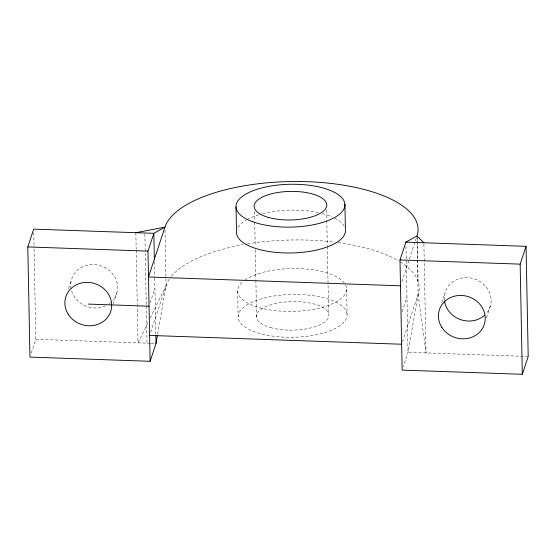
<?xml version="1.0" encoding="UTF-8"?>
<svg xmlns="http://www.w3.org/2000/svg" width="556" height="556" viewBox="0 0 556 556"><rect width="100%" height="100%" fill="white"/><g stroke="black" fill="none" stroke-linecap="round" stroke-linejoin="round"><path stroke-width="0.42" stroke-dasharray="2.78 2.08" d="M157.64 334.121L166.098 285.569L165.007 229.725M417.459 260.013L418.126 294.374L408.034 352.295L403.218 366.863M31.296 353.046L35.841 339.292L34.027 246.475M68.513 288.779L71.46 279.876M113.139 304.021L116.885 292.692M150.113 302.971L154.929 288.404M150.683 332.182L166.098 285.569A127.109 49.998 -1.1 0 1 170.887 276.964M401.835 281.76L409.105 259.784M409.376 258.964L415.082 241.707M415.353 240.887L416.986 235.952L417.438 259.152M402.141 311.784L406.957 297.217M402.447 341.801L418.126 294.374A127.109 49.998 -1.1 0 0 399.493 261.445M441.791 302.645L445.002 292.936M486.417 317.886L490.434 305.744M147.875 322.73L138.006 342.857L137.276 305.557M150.155 318.088L166.098 285.569M35.841 339.292L150.28 343.288M151.1 343.316L156.007 343.49M528.2 356.5L408.034 352.295L405.95 245.585M418.126 294.374L426.035 352.928L423.88 242.763M417.243 237.509L417.313 240.943M417.327 241.804L417.667 258.985M417.681 259.847L418.105 281.322M346.583 289.057L347.09 314.925A54.474 21.427 -1.1 0 1 265.427 334.865A54.474 21.427 -1.1 0 1 265.351 297.745A54.474 21.427 -1.1 0 1 347.09 314.925M326.601 210.147L326.782 219.69M326.803 220.558L327.296 245.71M327.31 246.579L328.617 313.375M254.537 211.621L254.724 221.163M254.738 222.032L255.218 246.315M255.28 249.79L255.857 279.279M255.878 280.148L256.622 318.317M237.648 290.892L238.156 316.76M154.408 261.772L154.714 277.235M154.728 278.097L155.819 334.003M144.866 233.874L146.256 305.008M146.277 305.876L147.006 343.177M135.852 232.693L136.171 249.178M136.192 250.047L137.256 304.695M33.756 232.596L34.013 245.606M171.456 276.262A127.109 49.998 -1.1 0 1 243.389 244.598M247.427 243.903A127.109 49.998 -1.1 0 1 334.969 242.187M338.243 242.618A127.109 49.998 -1.1 0 1 398.708 260.979M345.623 285.082A54.474 21.427 -1.1 0 1 285.388 311.353A54.474 21.427 -1.1 0 1 242.736 281.746M244.925 280.05A54.474 21.427 -1.1 0 1 298.398 268.583A54.474 21.427 -1.1 0 1 344.282 282.955M238.051 227.355A54.474 21.427 -1.1 0 1 246.322 220.016M247.017 219.62A54.474 21.427 -1.1 0 1 260.959 214.164M262.668 213.712A54.474 21.427 -1.1 0 1 318.88 212.684M322.306 213.504A54.474 21.427 -1.1 0 1 331.876 216.729M334.872 218.14A54.474 21.427 -1.1 0 1 344.24 226.202M71.092 288.71A23.609 21.496 18.3 0 1 99.823 265.532A23.609 21.496 18.3 0 1 112.736 300.455M110.408 302.742A23.609 21.496 18.3 0 1 109.094 303.757M105.487 305.849A23.609 21.496 18.3 0 1 71.258 289.516M444.411 300.136A23.609 21.496 18.3 0 1 474.636 278.987A23.609 21.496 18.3 0 1 485.729 314.119M270.536 327.553A36.314 14.282 -1.1 0 0 328.624 317.101A36.314 14.282 -1.1 0 0 278.695 302.881A36.314 14.282 -1.1 0 0 270.536 327.553"/><path stroke-width="0.83" d="M423.88 242.763L416.986 235.952A127.109 49.998 -1.1 0 0 307.461 181.701A127.109 49.998 -1.1 0 0 164.958 227.147L153.852 233.325L33.687 229.128L27.8 246.927L29.954 357.091L150.12 361.296L156.007 343.49L157.341 335.824M150.12 361.296L147.965 251.131L153.852 233.325L154.359 259.193M405.88 242.131L526.045 246.336L528.2 356.5L522.313 374.299L402.148 370.101L399.993 259.937L405.88 242.131L416.986 235.952M522.313 374.299L520.159 264.135L526.045 246.336M135.852 232.693L164.958 227.147L148.473 276.999L400.501 285.812M27.8 246.927L147.965 251.131M399.993 259.937L520.159 264.135M88.286 304.09L149.043 306.21M149.613 335.421L401.64 344.233M344.922 204.288L345.422 230.163A54.474 21.427 -1.1 0 1 292.213 252.952A54.474 21.427 -1.1 0 1 236.522 232.943L236.015 207.068M155.854 335.727L156.007 343.49M484.561 315.259A23.609 21.496 18.3 0 1 460.389 319.547A23.609 21.496 18.3 0 1 444.508 300.956M252.841 221.795A54.474 21.427 -1.1 0 0 343.386 209.876A54.474 21.427 -1.1 0 0 275.171 185.363A54.474 21.427 -1.1 0 0 252.841 221.795M268.381 217.389A36.314 14.282 -1.1 0 0 326.469 206.936A36.314 14.282 -1.1 0 0 276.54 192.717A36.314 14.282 -1.1 0 0 268.381 217.389M68.228 314.23A23.609 21.496 18.3 0 0 108.761 315.648A23.609 21.496 18.3 0 0 87.862 282.385A23.609 21.496 18.3 0 0 68.228 314.23M441.77 327.282A23.609 21.496 18.3 0 0 482.309 328.7A23.609 21.496 18.3 0 0 461.404 295.445A23.609 21.496 18.3 0 0 441.77 327.282"/></g></svg>
